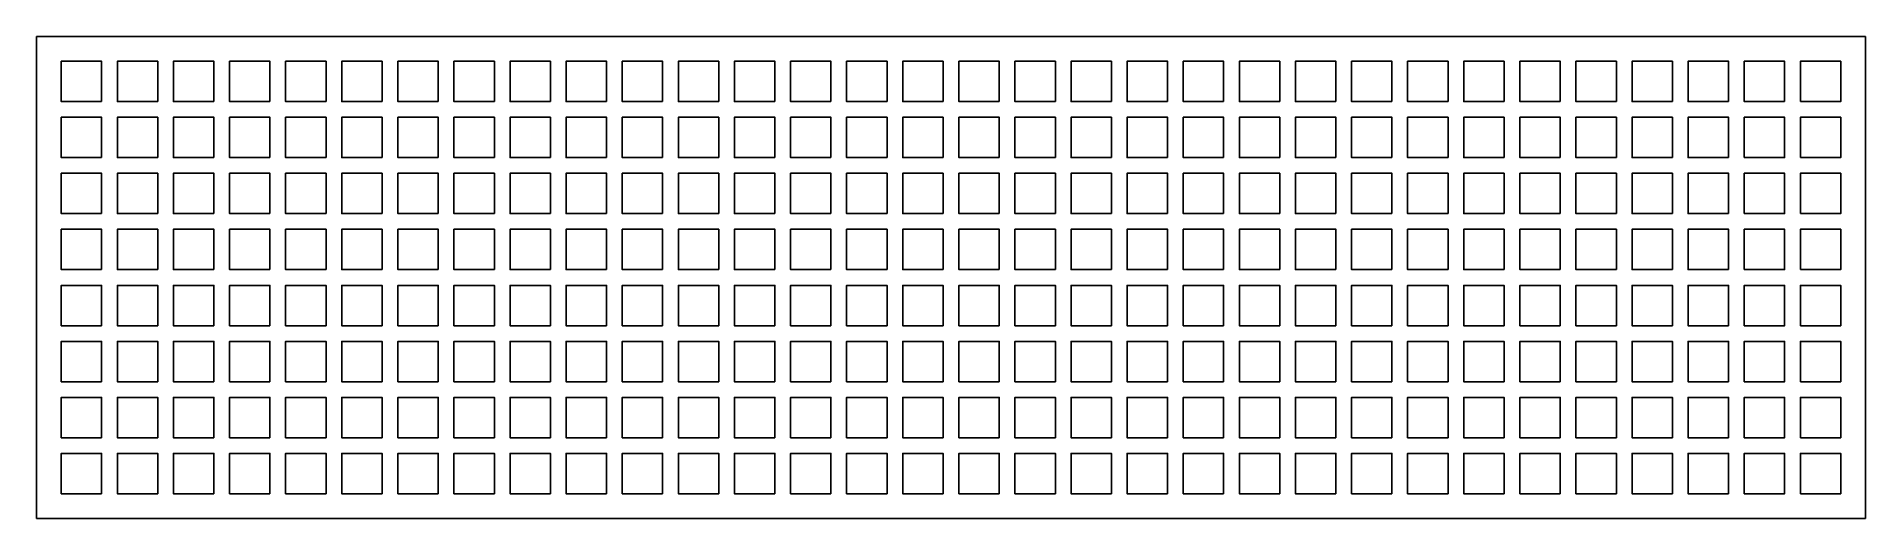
# Model space of a CAD drawing. Header units: millimetres. Extents: x -3 to 323, y -3 to 83.
import ezdxf

# ---------------------------------------------------------------- set-up
doc = ezdxf.new("R2010")
doc.units = ezdxf.units.MM
doc.layers.get('0').update_dxf_attribs({"linetype": 'CONTINUOUS'})

msp = doc.modelspace()

# ---------------------------------------------------------------- linework, layer by layer
for points in [[(323, 83), (-3, 83), (-3, -3), (323, -3)], [(8.6, 71.4), (1.4, 71.4), (1.4, 78.6), (8.6, 78.6)], [(18.6, 71.4), (11.4, 71.4), (11.4, 78.6), (18.6, 78.6)], [(28.6, 71.4), (21.4, 71.4), (21.4, 78.6), (28.6, 78.6)], [(38.6, 71.4), (31.4, 71.4), (31.4, 78.6), (38.6, 78.6)], [(48.6, 71.4), (41.4, 71.4), (41.4, 78.6), (48.6, 78.6)], [(58.6, 71.4), (51.4, 71.4), (51.4, 78.6), (58.6, 78.6)], [(68.6, 71.4), (61.4, 71.4), (61.4, 78.6), (68.6, 78.6)], [(78.6, 71.4), (71.4, 71.4), (71.4, 78.6), (78.6, 78.6)], [(88.6, 71.4), (81.4, 71.4), (81.4, 78.6), (88.6, 78.6)], [(98.6, 71.4), (91.4, 71.4), (91.4, 78.6), (98.6, 78.6)], [(108.6, 71.4), (101.4, 71.4), (101.4, 78.6), (108.6, 78.6)], [(118.6, 71.4), (111.4, 71.4), (111.4, 78.6), (118.6, 78.6)], [(128.6, 71.4), (121.4, 71.4), (121.4, 78.6), (128.6, 78.6)], [(138.6, 71.4), (131.4, 71.4), (131.4, 78.6), (138.6, 78.6)], [(148.6, 71.4), (141.4, 71.4), (141.4, 78.6), (148.6, 78.6)], [(158.6, 71.4), (151.4, 71.4), (151.4, 78.6), (158.6, 78.6)], [(168.6, 71.4), (161.4, 71.4), (161.4, 78.6), (168.6, 78.6)], [(178.6, 71.4), (171.4, 71.4), (171.4, 78.6), (178.6, 78.6)], [(188.6, 71.4), (181.4, 71.4), (181.4, 78.6), (188.6, 78.6)], [(198.6, 71.4), (191.4, 71.4), (191.4, 78.6), (198.6, 78.6)], [(208.6, 71.4), (201.4, 71.4), (201.4, 78.6), (208.6, 78.6)], [(218.6, 71.4), (211.4, 71.4), (211.4, 78.6), (218.6, 78.6)], [(228.6, 71.4), (221.4, 71.4), (221.4, 78.6), (228.6, 78.6)], [(238.6, 71.4), (231.4, 71.4), (231.4, 78.6), (238.6, 78.6)], [(248.6, 71.4), (241.4, 71.4), (241.4, 78.6), (248.6, 78.6)], [(258.6, 71.4), (251.4, 71.4), (251.4, 78.6), (258.6, 78.6)], [(268.6, 71.4), (261.4, 71.4), (261.4, 78.6), (268.6, 78.6)], [(278.6, 71.4), (271.4, 71.4), (271.4, 78.6), (278.6, 78.6)], [(288.6, 71.4), (281.4, 71.4), (281.4, 78.6), (288.6, 78.6)], [(298.6, 71.4), (291.4, 71.4), (291.4, 78.6), (298.6, 78.6)], [(308.6, 71.4), (301.4, 71.4), (301.4, 78.6), (308.6, 78.6)], [(311.4, 71.4), (311.4, 78.6), (318.6, 78.6), (318.6, 71.4)], [(8.6, 61.4), (1.4, 61.4), (1.4, 68.6), (8.6, 68.6)], [(18.6, 61.4), (11.4, 61.4), (11.4, 68.6), (18.6, 68.6)], [(28.6, 61.4), (21.4, 61.4), (21.4, 68.6), (28.6, 68.6)], [(38.6, 61.4), (31.4, 61.4), (31.4, 68.6), (38.6, 68.6)], [(48.6, 61.4), (41.4, 61.4), (41.4, 68.6), (48.6, 68.6)], [(58.6, 61.4), (51.4, 61.4), (51.4, 68.6), (58.6, 68.6)], [(68.6, 61.4), (61.4, 61.4), (61.4, 68.6), (68.6, 68.6)], [(78.6, 61.4), (71.4, 61.4), (71.4, 68.6), (78.6, 68.6)], [(88.6, 61.4), (81.4, 61.4), (81.4, 68.6), (88.6, 68.6)], [(98.6, 61.4), (91.4, 61.4), (91.4, 68.6), (98.6, 68.6)], [(108.6, 61.4), (101.4, 61.4), (101.4, 68.6), (108.6, 68.6)], [(118.6, 61.4), (111.4, 61.4), (111.4, 68.6), (118.6, 68.6)], [(128.6, 61.4), (121.4, 61.4), (121.4, 68.6), (128.6, 68.6)], [(138.6, 61.4), (131.4, 61.4), (131.4, 68.6), (138.6, 68.6)], [(148.6, 61.4), (141.4, 61.4), (141.4, 68.6), (148.6, 68.6)], [(158.6, 61.4), (151.4, 61.4), (151.4, 68.6), (158.6, 68.6)], [(168.6, 61.4), (161.4, 61.4), (161.4, 68.6), (168.6, 68.6)], [(178.6, 61.4), (171.4, 61.4), (171.4, 68.6), (178.6, 68.6)], [(188.6, 61.4), (181.4, 61.4), (181.4, 68.6), (188.6, 68.6)], [(198.6, 61.4), (191.4, 61.4), (191.4, 68.6), (198.6, 68.6)], [(208.6, 61.4), (201.4, 61.4), (201.4, 68.6), (208.6, 68.6)], [(218.6, 61.4), (211.4, 61.4), (211.4, 68.6), (218.6, 68.6)], [(228.6, 61.4), (221.4, 61.4), (221.4, 68.6), (228.6, 68.6)], [(238.6, 61.4), (231.4, 61.4), (231.4, 68.6), (238.6, 68.6)], [(248.6, 61.4), (241.4, 61.4), (241.4, 68.6), (248.6, 68.6)], [(258.6, 61.4), (251.4, 61.4), (251.4, 68.6), (258.6, 68.6)], [(268.6, 61.4), (261.4, 61.4), (261.4, 68.6), (268.6, 68.6)], [(278.6, 61.4), (271.4, 61.4), (271.4, 68.6), (278.6, 68.6)], [(288.6, 61.4), (281.4, 61.4), (281.4, 68.6), (288.6, 68.6)], [(298.6, 61.4), (291.4, 61.4), (291.4, 68.6), (298.6, 68.6)], [(301.4, 61.4), (301.4, 68.6), (308.6, 68.6), (308.6, 61.4)], [(311.4, 61.4), (311.4, 68.6), (318.6, 68.6), (318.6, 61.4)], [(8.6, 51.4), (1.4, 51.4), (1.4, 58.6), (8.6, 58.6)], [(18.6, 51.4), (11.4, 51.4), (11.4, 58.6), (18.6, 58.6)], [(28.6, 51.4), (21.4, 51.4), (21.4, 58.6), (28.6, 58.6)], [(38.6, 51.4), (31.4, 51.4), (31.4, 58.6), (38.6, 58.6)], [(48.6, 51.4), (41.4, 51.4), (41.4, 58.6), (48.6, 58.6)], [(58.6, 51.4), (51.4, 51.4), (51.4, 58.6), (58.6, 58.6)], [(68.6, 51.4), (61.4, 51.4), (61.4, 58.6), (68.6, 58.6)], [(78.6, 51.4), (71.4, 51.4), (71.4, 58.6), (78.6, 58.6)], [(88.6, 51.4), (81.4, 51.4), (81.4, 58.6), (88.6, 58.6)], [(98.6, 51.4), (91.4, 51.4), (91.4, 58.6), (98.6, 58.6)], [(108.6, 51.4), (101.4, 51.4), (101.4, 58.6), (108.6, 58.6)], [(118.6, 51.4), (111.4, 51.4), (111.4, 58.6), (118.6, 58.6)], [(128.6, 51.4), (121.4, 51.4), (121.4, 58.6), (128.6, 58.6)], [(138.6, 51.4), (131.4, 51.4), (131.4, 58.6), (138.6, 58.6)], [(148.6, 51.4), (141.4, 51.4), (141.4, 58.6), (148.6, 58.6)], [(158.6, 51.4), (151.4, 51.4), (151.4, 58.6), (158.6, 58.6)], [(168.6, 51.4), (161.4, 51.4), (161.4, 58.6), (168.6, 58.6)], [(178.6, 51.4), (171.4, 51.4), (171.4, 58.6), (178.6, 58.6)], [(188.6, 51.4), (181.4, 51.4), (181.4, 58.6), (188.6, 58.6)], [(198.6, 51.4), (191.4, 51.4), (191.4, 58.6), (198.6, 58.6)], [(208.6, 51.4), (201.4, 51.4), (201.4, 58.6), (208.6, 58.6)], [(218.6, 51.4), (211.4, 51.4), (211.4, 58.6), (218.6, 58.6)], [(228.6, 51.4), (221.4, 51.4), (221.4, 58.6), (228.6, 58.6)], [(238.6, 51.4), (231.4, 51.4), (231.4, 58.6), (238.6, 58.6)], [(248.6, 51.4), (241.4, 51.4), (241.4, 58.6), (248.6, 58.6)], [(258.6, 51.4), (251.4, 51.4), (251.4, 58.6), (258.6, 58.6)], [(268.6, 51.4), (261.4, 51.4), (261.4, 58.6), (268.6, 58.6)], [(278.6, 51.4), (271.4, 51.4), (271.4, 58.6), (278.6, 58.6)], [(288.6, 51.4), (281.4, 51.4), (281.4, 58.6), (288.6, 58.6)], [(298.6, 51.4), (291.4, 51.4), (291.4, 58.6), (298.6, 58.6)], [(301.4, 51.4), (301.4, 58.6), (308.6, 58.6), (308.6, 51.4)], [(311.4, 51.4), (311.4, 58.6), (318.6, 58.6), (318.6, 51.4)], [(8.6, 41.4), (1.4, 41.4), (1.4, 48.6), (8.6, 48.6)], [(18.6, 41.4), (11.4, 41.4), (11.4, 48.6), (18.6, 48.6)], [(28.6, 41.4), (21.4, 41.4), (21.4, 48.6), (28.6, 48.6)], [(38.6, 41.4), (31.4, 41.4), (31.4, 48.6), (38.6, 48.6)], [(48.6, 41.4), (41.4, 41.4), (41.4, 48.6), (48.6, 48.6)], [(58.6, 41.4), (51.4, 41.4), (51.4, 48.6), (58.6, 48.6)], [(68.6, 41.4), (61.4, 41.4), (61.4, 48.6), (68.6, 48.6)], [(78.6, 41.4), (71.4, 41.4), (71.4, 48.6), (78.6, 48.6)], [(88.6, 41.4), (81.4, 41.4), (81.4, 48.6), (88.6, 48.6)], [(98.6, 41.4), (91.4, 41.4), (91.4, 48.6), (98.6, 48.6)], [(108.6, 41.4), (101.4, 41.4), (101.4, 48.6), (108.6, 48.6)], [(118.6, 41.4), (111.4, 41.4), (111.4, 48.6), (118.6, 48.6)], [(128.6, 41.4), (121.4, 41.4), (121.4, 48.6), (128.6, 48.6)], [(138.6, 41.4), (131.4, 41.4), (131.4, 48.6), (138.6, 48.6)], [(148.6, 41.4), (141.4, 41.4), (141.4, 48.6), (148.6, 48.6)], [(158.6, 41.4), (151.4, 41.4), (151.4, 48.6), (158.6, 48.6)], [(168.6, 41.4), (161.4, 41.4), (161.4, 48.6), (168.6, 48.6)], [(178.6, 41.4), (171.4, 41.4), (171.4, 48.6), (178.6, 48.6)], [(188.6, 41.4), (181.4, 41.4), (181.4, 48.6), (188.6, 48.6)], [(198.6, 41.4), (191.4, 41.4), (191.4, 48.6), (198.6, 48.6)], [(208.6, 41.4), (201.4, 41.4), (201.4, 48.6), (208.6, 48.6)], [(218.6, 41.4), (211.4, 41.4), (211.4, 48.6), (218.6, 48.6)], [(228.6, 41.4), (221.4, 41.4), (221.4, 48.6), (228.6, 48.6)], [(238.6, 41.4), (231.4, 41.4), (231.4, 48.6), (238.6, 48.6)], [(248.6, 41.4), (241.4, 41.4), (241.4, 48.6), (248.6, 48.6)], [(258.6, 41.4), (251.4, 41.4), (251.4, 48.6), (258.6, 48.6)], [(268.6, 41.4), (261.4, 41.4), (261.4, 48.6), (268.6, 48.6)], [(278.6, 41.4), (271.4, 41.4), (271.4, 48.6), (278.6, 48.6)], [(288.6, 41.4), (281.4, 41.4), (281.4, 48.6), (288.6, 48.6)], [(298.6, 41.4), (291.4, 41.4), (291.4, 48.6), (298.6, 48.6)], [(301.4, 41.4), (301.4, 48.6), (308.6, 48.6), (308.6, 41.4)], [(311.4, 41.4), (311.4, 48.6), (318.6, 48.6), (318.6, 41.4)], [(8.6, 31.4), (1.4, 31.4), (1.4, 38.6), (8.6, 38.6)], [(18.6, 31.4), (11.4, 31.4), (11.4, 38.6), (18.6, 38.6)], [(28.6, 31.4), (21.4, 31.4), (21.4, 38.6), (28.6, 38.6)], [(38.6, 31.4), (31.4, 31.4), (31.4, 38.6), (38.6, 38.6)], [(48.6, 31.4), (41.4, 31.4), (41.4, 38.6), (48.6, 38.6)], [(58.6, 31.4), (51.4, 31.4), (51.4, 38.6), (58.6, 38.6)], [(68.6, 31.4), (61.4, 31.4), (61.4, 38.6), (68.6, 38.6)], [(78.6, 31.4), (71.4, 31.4), (71.4, 38.6), (78.6, 38.6)], [(88.6, 31.4), (81.4, 31.4), (81.4, 38.6), (88.6, 38.6)], [(98.6, 31.4), (91.4, 31.4), (91.4, 38.6), (98.6, 38.6)], [(108.6, 31.4), (101.4, 31.4), (101.4, 38.6), (108.6, 38.6)], [(118.6, 31.4), (111.4, 31.4), (111.4, 38.6), (118.6, 38.6)], [(128.6, 31.4), (121.4, 31.4), (121.4, 38.6), (128.6, 38.6)], [(138.6, 31.4), (131.4, 31.4), (131.4, 38.6), (138.6, 38.6)], [(148.6, 31.4), (141.4, 31.4), (141.4, 38.6), (148.6, 38.6)], [(158.6, 31.4), (151.4, 31.4), (151.4, 38.6), (158.6, 38.6)], [(168.6, 31.4), (161.4, 31.4), (161.4, 38.6), (168.6, 38.6)], [(178.6, 31.4), (171.4, 31.4), (171.4, 38.6), (178.6, 38.6)], [(188.6, 31.4), (181.4, 31.4), (181.4, 38.6), (188.6, 38.6)], [(198.6, 31.4), (191.4, 31.4), (191.4, 38.6), (198.6, 38.6)], [(208.6, 31.4), (201.4, 31.4), (201.4, 38.6), (208.6, 38.6)], [(218.6, 31.4), (211.4, 31.4), (211.4, 38.6), (218.6, 38.6)], [(228.6, 31.4), (221.4, 31.4), (221.4, 38.6), (228.6, 38.6)], [(238.6, 31.4), (231.4, 31.4), (231.4, 38.6), (238.6, 38.6)], [(248.6, 31.4), (241.4, 31.4), (241.4, 38.6), (248.6, 38.6)], [(258.6, 31.4), (251.4, 31.4), (251.4, 38.6), (258.6, 38.6)], [(268.6, 31.4), (261.4, 31.4), (261.4, 38.6), (268.6, 38.6)], [(278.6, 31.4), (271.4, 31.4), (271.4, 38.6), (278.6, 38.6)], [(288.6, 31.4), (281.4, 31.4), (281.4, 38.6), (288.6, 38.6)], [(298.6, 31.4), (291.4, 31.4), (291.4, 38.6), (298.6, 38.6)], [(301.4, 31.4), (301.4, 38.6), (308.6, 38.6), (308.6, 31.4)], [(311.4, 31.4), (311.4, 38.6), (318.6, 38.6), (318.6, 31.4)], [(8.6, 21.4), (1.4, 21.4), (1.4, 28.6), (8.6, 28.6)], [(18.6, 21.4), (11.4, 21.4), (11.4, 28.6), (18.6, 28.6)], [(28.6, 21.4), (21.4, 21.4), (21.4, 28.6), (28.6, 28.6)], [(38.6, 21.4), (31.4, 21.4), (31.4, 28.6), (38.6, 28.6)], [(48.6, 21.4), (41.4, 21.4), (41.4, 28.6), (48.6, 28.6)], [(58.6, 21.4), (51.4, 21.4), (51.4, 28.6), (58.6, 28.6)], [(68.6, 21.4), (61.4, 21.4), (61.4, 28.6), (68.6, 28.6)], [(78.6, 21.4), (71.4, 21.4), (71.4, 28.6), (78.6, 28.6)], [(88.6, 21.4), (81.4, 21.4), (81.4, 28.6), (88.6, 28.6)], [(98.6, 21.4), (91.4, 21.4), (91.4, 28.6), (98.6, 28.6)], [(108.6, 21.4), (101.4, 21.4), (101.4, 28.6), (108.6, 28.6)], [(118.6, 21.4), (111.4, 21.4), (111.4, 28.6), (118.6, 28.6)], [(128.6, 21.4), (121.4, 21.4), (121.4, 28.6), (128.6, 28.6)], [(138.6, 21.4), (131.4, 21.4), (131.4, 28.6), (138.6, 28.6)], [(148.6, 21.4), (141.4, 21.4), (141.4, 28.6), (148.6, 28.6)], [(158.6, 21.4), (151.4, 21.4), (151.4, 28.6), (158.6, 28.6)], [(168.6, 21.4), (161.4, 21.4), (161.4, 28.6), (168.6, 28.6)], [(178.6, 21.4), (171.4, 21.4), (171.4, 28.6), (178.6, 28.6)], [(188.6, 21.4), (181.4, 21.4), (181.4, 28.6), (188.6, 28.6)], [(198.6, 21.4), (191.4, 21.4), (191.4, 28.6), (198.6, 28.6)], [(208.6, 21.4), (201.4, 21.4), (201.4, 28.6), (208.6, 28.6)], [(218.6, 21.4), (211.4, 21.4), (211.4, 28.6), (218.6, 28.6)], [(228.6, 21.4), (221.4, 21.4), (221.4, 28.6), (228.6, 28.6)], [(238.6, 21.4), (231.4, 21.4), (231.4, 28.6), (238.6, 28.6)], [(248.6, 21.4), (241.4, 21.4), (241.4, 28.6), (248.6, 28.6)], [(258.6, 21.4), (251.4, 21.4), (251.4, 28.6), (258.6, 28.6)], [(268.6, 21.4), (261.4, 21.4), (261.4, 28.6), (268.6, 28.6)], [(278.6, 21.4), (271.4, 21.4), (271.4, 28.6), (278.6, 28.6)], [(288.6, 21.4), (281.4, 21.4), (281.4, 28.6), (288.6, 28.6)], [(298.6, 21.4), (291.4, 21.4), (291.4, 28.6), (298.6, 28.6)], [(301.4, 21.4), (301.4, 28.6), (308.6, 28.6), (308.6, 21.4)], [(311.4, 21.4), (311.4, 28.6), (318.6, 28.6), (318.6, 21.4)], [(8.6, 11.4), (1.4, 11.4), (1.4, 18.6), (8.6, 18.6)], [(18.6, 11.4), (11.4, 11.4), (11.4, 18.6), (18.6, 18.6)], [(28.6, 11.4), (21.4, 11.4), (21.4, 18.6), (28.6, 18.6)], [(38.6, 11.4), (31.4, 11.4), (31.4, 18.6), (38.6, 18.6)], [(48.6, 11.4), (41.4, 11.4), (41.4, 18.6), (48.6, 18.6)], [(58.6, 11.4), (51.4, 11.4), (51.4, 18.6), (58.6, 18.6)], [(68.6, 11.4), (61.4, 11.4), (61.4, 18.6), (68.6, 18.6)], [(78.6, 11.4), (71.4, 11.4), (71.4, 18.6), (78.6, 18.6)], [(88.6, 11.4), (81.4, 11.4), (81.4, 18.6), (88.6, 18.6)], [(98.6, 11.4), (91.4, 11.4), (91.4, 18.6), (98.6, 18.6)], [(108.6, 11.4), (101.4, 11.4), (101.4, 18.6), (108.6, 18.6)], [(118.6, 11.4), (111.4, 11.4), (111.4, 18.6), (118.6, 18.6)], [(128.6, 11.4), (121.4, 11.4), (121.4, 18.6), (128.6, 18.6)], [(138.6, 11.4), (131.4, 11.4), (131.4, 18.6), (138.6, 18.6)], [(148.6, 11.4), (141.4, 11.4), (141.4, 18.6), (148.6, 18.6)], [(158.6, 11.4), (151.4, 11.4), (151.4, 18.6), (158.6, 18.6)], [(168.6, 11.4), (161.4, 11.4), (161.4, 18.6), (168.6, 18.6)], [(178.6, 11.4), (171.4, 11.4), (171.4, 18.6), (178.6, 18.6)], [(188.6, 11.4), (181.4, 11.4), (181.4, 18.6), (188.6, 18.6)], [(198.6, 11.4), (191.4, 11.4), (191.4, 18.6), (198.6, 18.6)], [(208.6, 11.4), (201.4, 11.4), (201.4, 18.6), (208.6, 18.6)], [(218.6, 11.4), (211.4, 11.4), (211.4, 18.6), (218.6, 18.6)], [(228.6, 11.4), (221.4, 11.4), (221.4, 18.6), (228.6, 18.6)], [(238.6, 11.4), (231.4, 11.4), (231.4, 18.6), (238.6, 18.6)], [(248.6, 11.4), (241.4, 11.4), (241.4, 18.6), (248.6, 18.6)], [(258.6, 11.4), (251.4, 11.4), (251.4, 18.6), (258.6, 18.6)], [(268.6, 11.4), (261.4, 11.4), (261.4, 18.6), (268.6, 18.6)], [(278.6, 11.4), (271.4, 11.4), (271.4, 18.6), (278.6, 18.6)], [(288.6, 11.4), (281.4, 11.4), (281.4, 18.6), (288.6, 18.6)], [(298.6, 11.4), (291.4, 11.4), (291.4, 18.6), (298.6, 18.6)], [(301.4, 11.4), (301.4, 18.6), (308.6, 18.6), (308.6, 11.4)], [(311.4, 11.4), (311.4, 18.6), (318.6, 18.6), (318.6, 11.4)], [(8.6, 1.4), (1.4, 1.4), (1.4, 8.6), (8.6, 8.6)], [(18.6, 1.4), (11.4, 1.4), (11.4, 8.6), (18.6, 8.6)], [(28.6, 1.4), (21.4, 1.4), (21.4, 8.6), (28.6, 8.6)], [(38.6, 1.4), (31.4, 1.4), (31.4, 8.6), (38.6, 8.6)], [(48.6, 1.4), (41.4, 1.4), (41.4, 8.6), (48.6, 8.6)], [(58.6, 1.4), (51.4, 1.4), (51.4, 8.6), (58.6, 8.6)], [(68.6, 1.4), (61.4, 1.4), (61.4, 8.6), (68.6, 8.6)], [(78.6, 1.4), (71.4, 1.4), (71.4, 8.6), (78.6, 8.6)], [(88.6, 1.4), (81.4, 1.4), (81.4, 8.6), (88.6, 8.6)], [(98.6, 1.4), (91.4, 1.4), (91.4, 8.6), (98.6, 8.6)], [(108.6, 1.4), (101.4, 1.4), (101.4, 8.6), (108.6, 8.6)], [(118.6, 1.4), (111.4, 1.4), (111.4, 8.6), (118.6, 8.6)], [(128.6, 1.4), (121.4, 1.4), (121.4, 8.6), (128.6, 8.6)], [(138.6, 1.4), (131.4, 1.4), (131.4, 8.6), (138.6, 8.6)], [(148.6, 1.4), (141.4, 1.4), (141.4, 8.6), (148.6, 8.6)], [(158.6, 1.4), (151.4, 1.4), (151.4, 8.6), (158.6, 8.6)], [(168.6, 1.4), (161.4, 1.4), (161.4, 8.6), (168.6, 8.6)], [(178.6, 1.4), (171.4, 1.4), (171.4, 8.6), (178.6, 8.6)], [(188.6, 1.4), (181.4, 1.4), (181.4, 8.6), (188.6, 8.6)], [(198.6, 1.4), (191.4, 1.4), (191.4, 8.6), (198.6, 8.6)], [(208.6, 1.4), (201.4, 1.4), (201.4, 8.6), (208.6, 8.6)], [(218.6, 1.4), (211.4, 1.4), (211.4, 8.6), (218.6, 8.6)], [(228.6, 1.4), (221.4, 1.4), (221.4, 8.6), (228.6, 8.6)], [(238.6, 1.4), (231.4, 1.4), (231.4, 8.6), (238.6, 8.6)], [(248.6, 1.4), (241.4, 1.4), (241.4, 8.6), (248.6, 8.6)], [(258.6, 1.4), (251.4, 1.4), (251.4, 8.6), (258.6, 8.6)], [(268.6, 1.4), (261.4, 1.4), (261.4, 8.6), (268.6, 8.6)], [(278.6, 1.4), (271.4, 1.4), (271.4, 8.6), (278.6, 8.6)], [(288.6, 1.4), (281.4, 1.4), (281.4, 8.6), (288.6, 8.6)], [(298.6, 1.4), (291.4, 1.4), (291.4, 8.6), (298.6, 8.6)], [(301.4, 1.4), (301.4, 8.6), (308.6, 8.6), (308.6, 1.4)], [(311.4, 1.4), (311.4, 8.6), (318.6, 8.6), (318.6, 1.4)]]:
    msp.add_lwpolyline(points, close=True)

doc.saveas('drawing.dxf')
